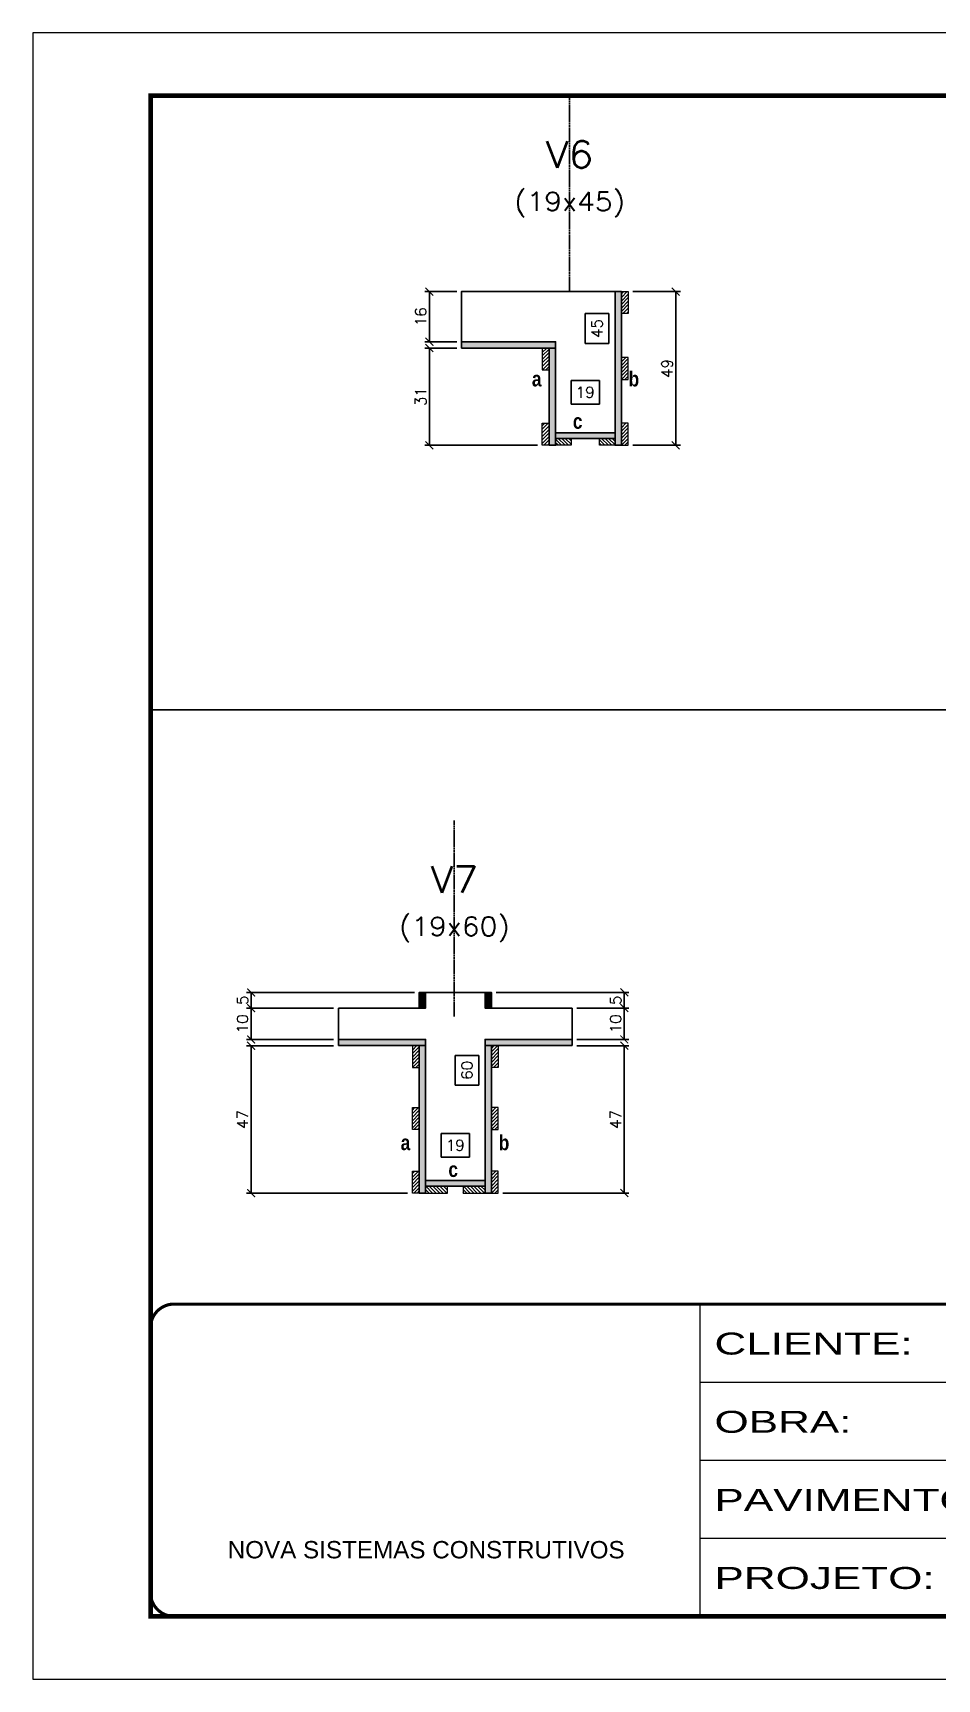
# Model space of a CAD drawing. Extents: x -10448 to -1189, y -11772 to 17235.
# Drawn here: x -10448 to -9872, y 12349 to 13399 of the extents above; entities that cross this region are included whole.
import ezdxf
from ezdxf.enums import TextEntityAlignment as Align

# ---------------------------------------------------------------- set-up
doc = ezdxf.new("R2010")
doc.units = 0
for name, pattern in [('CONTINUO', [0]), ('DASHED', [0.75, 0.5, -0.25]), ('HIDDEN', [0.375, 0.25, -0.125])]:
    doc.linetypes.add(name, pattern=pattern)
for name, color, linetype, lineweight in [('CONCRETO', 251, 'Continuous', 25), ('Folhas', 255, 'Continuous', 9), ('Hachura', 251, 'Continuous', 9), ('Madeira', 126, 'Continuous', 18), ('SARRAFO DE PRESSAO', 251, 'DASHED', 9), ('Texto Seção', 7, 'Continuous', 15)]:
    doc.layers.add(name, color=color, linetype=linetype, lineweight=lineweight)
for name, color, linetype in [('COTA', 241, 'Continuous'), ('Cota Seção (2x)', 4, 'Continuous'), ('detalhes', 4, 'Continuous'), ('Painéis', 200, 'Continuous'), ('Texto de Titulo', 7, 'Continuous'), ('Texto Qtd Sarr', 242, 'Continuous')]:
    doc.layers.add(name, color=color, linetype=linetype)
doc.styles.add('ARIAL', font='arial.ttf')
doc.styles.add('Romans', font='romans.shx')
doc.styles.add('TECNICA', font='techb___.ttf', dxfattribs={"height": 10})
doc.styles.add('Tecnologia', font='')
doc.styles.get('Tecnologia').set_extended_font_data('Forgotten Futurist')
doc.dimstyles.new('Cota Seção (2x)', dxfattribs={"dimtxt": 7, "dimasz": 5, "dimexe": 3, "dimexo": 3, "dimgap": 2, "dimtad": 3, "dimdec": 1, "dimlfac": 0.5, "dimzin": 12, "dimdsep": 46, "dimtxsty": 'Romans', "dimblk": 'ARCHTICK', "dimcen": 0, "dimclrd": 4, "dimclre": 4, "dimclrt": 1, "dimadec": 1, "dimazin": 3, "dimtfac": 1, "dimtdec": 1, "dimtmove": 0, "dimatfit": 3, "dimldrblk": 'OBLIQUE', "dimfxl": 1, "dimtolj": 1, "dimtzin": 12, "dimarcsym": 0})
doc.dimstyles.new('Cota Seção interna', dxfattribs={"dimtxt": 7, "dimasz": 6, "dimexe": 0.18, "dimexo": 2, "dimgap": -4, "dimtad": 3, "dimdec": 1, "dimlfac": 0.5, "dimzin": 12, "dimdsep": 46, "dimtxsty": 'Romans', "dimblk": 'ARCHTICK', "dimcen": 0.09, "dimse1": 1, "dimse2": 1, "dimsd1": 1, "dimsd2": 1, "dimclrd": 180, "dimclre": 5, "dimclrt": 1, "dimadec": 0, "dimazin": 3, "dimtfac": 1, "dimtdec": 1, "dimtofl": 0, "dimtmove": 0, "dimatfit": 3, "dimldrblk": 'ARCHTICK', "dimfxl": 1, "dimtolj": 1, "dimtzin": 0, "dimarcsym": 0})
pattern_1 = [(45, (-1815.718, 36187.6738), (-1.12253202, 1.12253202), [])]
pattern_2 = [(45, (-1898.6246, 35713.1516), (-1.12253202, 1.12253202), [])]
pattern_3 = [(45, (-1898.6246, 35710.703), (-1.12253202, 1.12253202), [])]
pattern_4 = [(45, (-1898.6246, 35751.1749), (-1.12253202, 1.12253202), [])]

# ---------------------------------------------------------------- blocks, each defined once
blk = doc.blocks.new('9999999999')
at = {"color": 30, "linetype": 'CONTINUO'}
for p, q in [((98564.6, 34230.2), (98564.6, 34429.4)), ((98564.6, 34379.6), (99584, 34379.6)), ((98564.6, 34329.8), (99488, 34329.8)), ((98564.6, 34280), (99488, 34280))]:
    blk.add_line(p, q, dxfattribs=at)
at = {"color": 30, "linetype": 'CONTINUO', "const_width": 2}
blk.add_lwpolyline([(99584, 34230.2), (99584, 34414.4, 0.414214), (99569, 34429.4), (98229, 34429.4, 0.414214), (98214, 34414.4), (98214, 34245.2, 0.414214), (98229, 34230.2), (99584, 34230.2)], format="xyb", dxfattribs=at)
at = {"layer": 'Folhas'}
blk.add_lwpolyline([(98139, 34190.2), (99624, 34190.2), (99624, 35240.2), (98139, 35240.2)], close=True, dxfattribs=at)
at = {"layer": 'Folhas', "color": 30, "const_width": 3}
blk.add_lwpolyline([(98214, 34230.2), (99584, 34230.2), (99584, 35200.2), (98214, 35200.2)], close=True, dxfattribs=at)
at = {"color": 7, "linetype": 'Continuous', "ltscale": 5, "style": 'ARIAL'}
blk.add_text('NOVA SISTEMAS CONSTRUTIVOS', height=11.059, dxfattribs=at).set_placement((98263.2, 34267.2))
at = {"layer": 'Folhas', "color": 7, "style": 'Tecnologia', "width": 1.5}
for s, p in [('CLIENTE:', (98573.7, 34397.2)), ('OBRA:', (98573.7, 34347.3)), ('PAVIMENTO:', (98573.7, 34297.5)), ('PROJETO:', (98573.7, 34247.7))]:
    blk.add_text(s, height=14, dxfattribs=at).set_placement(p)
blk = doc.blocks.new('titulo1')
at = {"layer": 'Defpoints', "color": 252, "linetype": 'HIDDEN', "ltscale": 2}
blk.add_line((0, 0), (0, 125), dxfattribs=at)
at = {"layer": 'Defpoints', "style": 'Romans', "oblique": 15}
blk.add_attdef('FOLHA', text='', height=10, dxfattribs=at).set_placement((0, 15.6), align=Align.MIDDLE_CENTER)
at = {"layer": 'Texto Qtd Sarr', "color": 3, "style": 'Romans', "oblique": 15}
for tag, height, p in [('TITULO', 17, (0, 71.4)), ('SEÇÃO', 12, (0, 41.5))]:
    blk.add_attdef(tag, text='', height=height, dxfattribs=at).set_placement(p, align=Align.MIDDLE_CENTER)
blk = doc.blocks.new('_ArchTick')
at = {"color": 0, "linetype": 'ByBlock', "const_width": 0.15}
blk.add_lwpolyline([(-0.5, -0.5), (0.5, 0.5)], dxfattribs=at)
blk = doc.blocks.new('*D278')
at = {"layer": 'COTA', "color": 4, "lineweight": -2, "transparency": 16777216}
for p, q in [((-10178, 13233.5), (-10198.4, 13233.5)), ((-10195.4, 13233.5), (-10195.4, 13201.5)), ((-10178, 13201.5), (-10198.4, 13201.5))]:
    blk.add_line(p, q, dxfattribs=at)
at = {"layer": 'Defpoints', "color": 0, "transparency": 16777216}
for p in [(-10175, 13233.5), (-10195.4, 13201.5), (-10175, 13201.5)]:
    blk.add_point(p, dxfattribs=at)
at = {"layer": 'COTA', "color": 4, "lineweight": -2, "transparency": 16777216, "xscale": 5, "yscale": 5, "zscale": 5}
for p, rotation in [((-10195.4, 13233.5), 90), ((-10195.4, 13201.5), 270)]:
    blk.add_blockref('_ArchTick', p, dxfattribs=dict(at, rotation=rotation))
at = {"layer": 'COTA', "color": 1, "transparency": 16777216, "insert": (-10200.9, 13217.5), "char_height": 7, "attachment_point": 5, "rotation": 90, "style": 'Romans'}
blk.add_mtext('\\A1;16', dxfattribs=at)
blk = doc.blocks.new('_Oblique')
at = {"color": 0, "linetype": 'ByBlock', "lineweight": -2}
blk.add_line((-0.5, -0.5), (0.5, 0.5), dxfattribs=at)
blk = doc.blocks.new('*D269')
at = {"layer": 'COTA', "color": 4, "lineweight": -2, "transparency": 16777216}
for p, q in [((-10178, 13197.5), (-10198.4, 13197.5)), ((-10195.4, 13135.5), (-10195.4, 13197.5)), ((-10126.4, 13135.5), (-10198.4, 13135.5))]:
    blk.add_line(p, q, dxfattribs=at)
at = {"layer": 'Defpoints', "color": 0, "transparency": 16777216}
for p in [(-10195.4, 13197.5), (-10175, 13197.5), (-10123.4, 13135.5)]:
    blk.add_point(p, dxfattribs=at)
at = {"layer": 'COTA', "color": 4, "lineweight": -2, "transparency": 16777216, "xscale": 5, "yscale": 5, "zscale": 5}
for p, rotation in [((-10195.4, 13197.5), 90), ((-10195.4, 13135.5), 270)]:
    blk.add_blockref('_ArchTick', p, dxfattribs=dict(at, rotation=rotation))
at = {"layer": 'COTA', "color": 1, "transparency": 16777216, "insert": (-10200.9, 13166.5), "char_height": 7, "attachment_point": 5, "rotation": 90, "style": 'Romans'}
blk.add_mtext('\\A1;31', dxfattribs=at)
blk = doc.blocks.new('*D270')
at = {"layer": 'Cota Seção (2x)', "color": 180, "lineweight": -2, "transparency": 16777216}
for p, q in [((-10081, 13219.6), (-10096, 13219.6)), ((-10096, 13219.6), (-10096, 13200.3)), ((-10081, 13200.3), (-10081, 13219.6)), ((-10096, 13200.3), (-10081, 13200.3))]:
    blk.add_line(p, q, dxfattribs=at)
at = {"layer": 'Defpoints', "color": 0, "transparency": 16777216}
for p in [(-10115, 13233.5), (-10077, 13233.5), (-10115, 13143.5)]:
    blk.add_point(p, dxfattribs=at)
at = {"layer": 'Cota Seção (2x)', "color": 1, "transparency": 16777216, "insert": (-10088.5, 13210), "char_height": 7, "attachment_point": 5, "rotation": 90, "style": 'Romans'}
blk.add_mtext('\\A1;45', dxfattribs=at)
blk = doc.blocks.new('*D271')
at = {"layer": 'COTA', "color": 4, "lineweight": -2, "transparency": 16777216}
for p, q in [((-10065.6, 13233.5), (-10035.3, 13233.5)), ((-10038.3, 13233.5), (-10038.3, 13135.5)), ((-10065.6, 13135.5), (-10035.3, 13135.5))]:
    blk.add_line(p, q, dxfattribs=at)
at = {"layer": 'Defpoints', "color": 0, "transparency": 16777216}
for p in [(-10068.6, 13233.5), (-10068.6, 13135.5), (-10038.3, 13135.5)]:
    blk.add_point(p, dxfattribs=at)
at = {"layer": 'COTA', "color": 4, "lineweight": -2, "transparency": 16777216, "xscale": 5, "yscale": 5, "zscale": 5}
for p, rotation in [((-10038.3, 13233.5), 90), ((-10038.3, 13135.5), 270)]:
    blk.add_blockref('_ArchTick', p, dxfattribs=dict(at, rotation=rotation))
at = {"layer": 'COTA', "color": 1, "transparency": 16777216, "insert": (-10043.8, 13184.5), "char_height": 7, "attachment_point": 5, "rotation": 90, "style": 'Romans'}
blk.add_mtext('\\A1;49', dxfattribs=at)
blk = doc.blocks.new('*D281')
at = {"layer": 'Cota Seção (2x)', "color": 180, "lineweight": -2, "transparency": 16777216}
for p, q in [((-10087, 13176.8), (-10105, 13176.8)), ((-10105, 13176.8), (-10105, 13161.8)), ((-10087, 13161.8), (-10087, 13176.8)), ((-10105, 13161.8), (-10087, 13161.8))]:
    blk.add_line(p, q, dxfattribs=at)
at = {"layer": 'Defpoints', "color": 0, "transparency": 16777216}
for p in [(-10115, 13157.8), (-10115, 13143.5), (-10077, 13143.5)]:
    blk.add_point(p, dxfattribs=at)
at = {"layer": 'Cota Seção (2x)', "color": 1, "transparency": 16777216, "insert": (-10096, 13169.3), "char_height": 7, "attachment_point": 5, "style": 'Romans'}
blk.add_mtext('\\A1;19', dxfattribs=at)
blk = doc.blocks.new('*D299')
at = {"layer": 'COTA', "color": 4, "lineweight": -2, "transparency": 16777216}
for p, q in [((-10101.3, 12752.5), (-10068.1, 12752.5)), ((-10071.1, 12658.5), (-10071.1, 12752.5)), ((-10148.5, 12658.5), (-10068.1, 12658.5))]:
    blk.add_line(p, q, dxfattribs=at)
at = {"layer": 'Defpoints', "color": 0, "transparency": 16777216}
for p in [(-10104.3, 12752.5), (-10071.1, 12752.5), (-10151.5, 12658.5)]:
    blk.add_point(p, dxfattribs=at)
at = {"layer": 'COTA', "color": 4, "lineweight": -2, "transparency": 16777216, "xscale": 5, "yscale": 5, "zscale": 5}
for p, rotation in [((-10071.1, 12752.5), 90), ((-10071.1, 12658.5), 270)]:
    blk.add_blockref('_ArchTick', p, dxfattribs=dict(at, rotation=rotation))
at = {"layer": 'COTA', "color": 1, "transparency": 16777216, "insert": (-10076.6, 12705.5), "char_height": 7, "attachment_point": 5, "rotation": 90, "style": 'Romans'}
blk.add_mtext('\\A1;47', dxfattribs=at)
blk = doc.blocks.new('*D300')
at = {"layer": 'COTA', "color": 4, "lineweight": -2, "transparency": 16777216}
for p, q in [((-10101.3, 12776.5), (-10068.1, 12776.5)), ((-10071.1, 12776.5), (-10071.1, 12756.5)), ((-10101.3, 12756.5), (-10068.1, 12756.5))]:
    blk.add_line(p, q, dxfattribs=at)
at = {"layer": 'Defpoints', "color": 0, "transparency": 16777216}
for p in [(-10104.3, 12776.5), (-10104.3, 12756.5), (-10071.1, 12756.5)]:
    blk.add_point(p, dxfattribs=at)
at = {"layer": 'COTA', "color": 4, "lineweight": -2, "transparency": 16777216, "xscale": 5, "yscale": 5, "zscale": 5}
for p, rotation in [((-10071.1, 12776.5), 90), ((-10071.1, 12756.5), 270)]:
    blk.add_blockref('_ArchTick', p, dxfattribs=dict(at, rotation=rotation))
at = {"layer": 'COTA', "color": 1, "transparency": 16777216, "insert": (-10076.6, 12766.5), "char_height": 7, "attachment_point": 5, "rotation": 90, "style": 'Romans'}
blk.add_mtext('\\A1;10', dxfattribs=at)
blk = doc.blocks.new('*D301')
at = {"layer": 'COTA', "color": 4, "lineweight": -2, "transparency": 16777216}
for p, q in [((-10256.5, 12752.5), (-10312.1, 12752.5)), ((-10309.1, 12658.5), (-10309.1, 12752.5)), ((-10209.3, 12658.5), (-10312.1, 12658.5))]:
    blk.add_line(p, q, dxfattribs=at)
at = {"layer": 'Defpoints', "color": 0, "transparency": 16777216}
for p in [(-10309.1, 12752.5), (-10253.5, 12752.5), (-10206.3, 12658.5)]:
    blk.add_point(p, dxfattribs=at)
at = {"layer": 'COTA', "color": 4, "lineweight": -2, "transparency": 16777216, "xscale": 5, "yscale": 5, "zscale": 5}
for p, rotation in [((-10309.1, 12752.5), 90), ((-10309.1, 12658.5), 270)]:
    blk.add_blockref('_ArchTick', p, dxfattribs=dict(at, rotation=rotation))
at = {"layer": 'COTA', "color": 1, "transparency": 16777216, "insert": (-10314.6, 12705.5), "char_height": 7, "attachment_point": 5, "rotation": 90, "style": 'Romans'}
blk.add_mtext('\\A1;47', dxfattribs=at)
blk = doc.blocks.new('*D302')
at = {"layer": 'Cota Seção (2x)', "color": 180, "lineweight": -2, "transparency": 16777216}
for p, q in [((-10163.9, 12746.3), (-10178.9, 12746.3)), ((-10178.9, 12746.3), (-10178.9, 12727.3)), ((-10163.9, 12727.3), (-10163.9, 12746.3)), ((-10178.9, 12727.3), (-10163.9, 12727.3))]:
    blk.add_line(p, q, dxfattribs=at)
at = {"layer": 'Defpoints', "color": 0, "transparency": 16777216}
for p in [(-10159.9, 12786.5), (-10159.9, 12786.5), (-10159.9, 12666.5)]:
    blk.add_point(p, dxfattribs=at)
at = {"layer": 'Cota Seção (2x)', "color": 1, "transparency": 16777216, "insert": (-10171.4, 12736.8), "char_height": 7, "attachment_point": 5, "rotation": 90, "style": 'Romans'}
blk.add_mtext('\\A1;60', dxfattribs=at)
blk = doc.blocks.new('*D310')
at = {"layer": 'COTA', "color": 4, "lineweight": -2, "transparency": 16777216}
for p, q in [((-10256.5, 12776.5), (-10312.1, 12776.5)), ((-10309.1, 12776.5), (-10309.1, 12756.5)), ((-10256.5, 12756.5), (-10312.1, 12756.5))]:
    blk.add_line(p, q, dxfattribs=at)
at = {"layer": 'Defpoints', "color": 0, "transparency": 16777216}
for p in [(-10253.5, 12776.5), (-10309.1, 12756.5), (-10253.5, 12756.5)]:
    blk.add_point(p, dxfattribs=at)
at = {"layer": 'COTA', "color": 4, "lineweight": -2, "transparency": 16777216, "xscale": 5, "yscale": 5, "zscale": 5}
for p, rotation in [((-10309.1, 12776.5), 90), ((-10309.1, 12756.5), 270)]:
    blk.add_blockref('_ArchTick', p, dxfattribs=dict(at, rotation=rotation))
at = {"layer": 'COTA', "color": 1, "transparency": 16777216, "insert": (-10314.6, 12766.5), "char_height": 7, "attachment_point": 5, "rotation": 90, "style": 'Romans'}
blk.add_mtext('\\A1;10', dxfattribs=at)
blk = doc.blocks.new('*D311')
at = {"layer": 'COTA', "color": 4, "lineweight": -2, "transparency": 16777216}
for p, q in [((-10152.9, 12786.5), (-10068.1, 12786.5)), ((-10071.1, 12776.5), (-10071.1, 12786.5)), ((-10101.3, 12776.5), (-10068.1, 12776.5))]:
    blk.add_line(p, q, dxfattribs=at)
at = {"layer": 'Defpoints', "color": 0, "transparency": 16777216}
for p in [(-10155.9, 12786.5), (-10071.1, 12786.5), (-10104.3, 12776.5)]:
    blk.add_point(p, dxfattribs=at)
at = {"layer": 'COTA', "color": 4, "lineweight": -2, "transparency": 16777216, "xscale": 5, "yscale": 5, "zscale": 5}
for p, rotation in [((-10071.1, 12786.5), 90), ((-10071.1, 12776.5), 270)]:
    blk.add_blockref('_ArchTick', p, dxfattribs=dict(at, rotation=rotation))
at = {"layer": 'COTA', "color": 1, "transparency": 16777216, "insert": (-10076.6, 12781.5), "char_height": 7, "attachment_point": 5, "rotation": 90, "style": 'Romans'}
blk.add_mtext('\\A1;5', dxfattribs=at)
blk = doc.blocks.new('*D312')
at = {"layer": 'COTA', "color": 4, "lineweight": -2, "transparency": 16777216}
for p, q in [((-10204.9, 12786.5), (-10312.1, 12786.5)), ((-10309.1, 12776.5), (-10309.1, 12786.5)), ((-10256.5, 12776.5), (-10312.1, 12776.5))]:
    blk.add_line(p, q, dxfattribs=at)
at = {"layer": 'Defpoints', "color": 0, "transparency": 16777216}
for p in [(-10309.1, 12786.5), (-10201.9, 12786.5), (-10253.5, 12776.5)]:
    blk.add_point(p, dxfattribs=at)
at = {"layer": 'COTA', "color": 4, "lineweight": -2, "transparency": 16777216, "xscale": 5, "yscale": 5, "zscale": 5}
for p, rotation in [((-10309.1, 12786.5), 90), ((-10309.1, 12776.5), 270)]:
    blk.add_blockref('_ArchTick', p, dxfattribs=dict(at, rotation=rotation))
at = {"layer": 'COTA', "color": 1, "transparency": 16777216, "insert": (-10314.6, 12781.5), "char_height": 7, "attachment_point": 5, "rotation": 90, "style": 'Romans'}
blk.add_mtext('\\A1;5', dxfattribs=at)
blk = doc.blocks.new('*D801')
at = {"layer": 'Cota Seção (2x)', "color": 180, "lineweight": -2, "transparency": 16777216}
for p, q in [((-10169.9, 12696.5), (-10187.9, 12696.5)), ((-10187.9, 12696.5), (-10187.9, 12681.5)), ((-10169.9, 12681.5), (-10169.9, 12696.5)), ((-10187.9, 12681.5), (-10169.9, 12681.5))]:
    blk.add_line(p, q, dxfattribs=at)
at = {"layer": 'Defpoints', "color": 0, "transparency": 16777216}
for p in [(-10197.9, 12677.5), (-10197.9, 12666.5), (-10159.9, 12666.5)]:
    blk.add_point(p, dxfattribs=at)
at = {"layer": 'Cota Seção (2x)', "color": 1, "transparency": 16777216, "insert": (-10178.9, 12689), "char_height": 7, "attachment_point": 5, "style": 'Romans'}
blk.add_mtext('\\A1;19', dxfattribs=at)

msp = doc.modelspace()

# ---------------------------------------------------------------- hatches: boundary and pattern name
at = {"layer": 'Hachura'}
h = msp.add_hatch(color=256, dxfattribs=at)
h.dxf.hatch_style = 1
h.paths.add_polyline_path([(-10072.96, 13233.5), (-10076.96, 13233.5), (-10076.96, 13135.5), (-10072.96, 13135.5)])
h = msp.add_hatch(dxfattribs=at)
h.set_pattern_fill('ANSI31', color=256, scale=0.5, angle=360, style=0)
h.set_pattern_definition(pattern_1)
h.paths.add_polyline_path([(-10072.96, 13233.5), (-10068.56, 13233.5), (-10068.56, 13219.5), (-10072.96, 13219.5)])
h = msp.add_hatch(color=256, dxfattribs=at)
h.dxf.hatch_style = 1
h.paths.add_polyline_path([(-10174.96, 13197.5), (-10174.96, 13201.5), (-10114.96, 13201.5), (-10114.96, 13197.5)])
h = msp.add_hatch(dxfattribs=at)
h.set_pattern_fill('ANSI31', color=256, scale=0.5, angle=360, style=0)
h.set_pattern_definition([(45, (-1815.718, 36158.1224), (-1.12253202, 1.12253202), [])])
h.paths.add_polyline_path([(-10118.96, 13197.5), (-10123.36, 13197.5), (-10123.36, 13183.5), (-10118.96, 13183.5)])
h = msp.add_hatch(color=256, dxfattribs=at)
h.dxf.hatch_style = 1
h.paths.add_polyline_path([(-10118.96, 13197.5), (-10114.96, 13197.5), (-10114.96, 13135.5), (-10118.96, 13135.5)])
h = msp.add_hatch(dxfattribs=at)
h.set_pattern_fill('ANSI31', color=256, scale=0.5, angle=360, style=0)
h.set_pattern_definition([(45, (-1815.718, 36229.6738), (-1.12253202, 1.12253202), [])])
h.paths.add_polyline_path([(-10072.96, 13177.5), (-10068.56, 13177.5), (-10068.56, 13191.5), (-10072.96, 13191.5)])
h = msp.add_hatch(dxfattribs=at)
h.set_pattern_fill('ANSI31', color=256, scale=0.5, angle=360, style=0)
h.set_pattern_definition([(45, (-1815.718, 36187.6738), (-1.12253202, 1.12253202), [])])
h.paths.add_polyline_path([(-10118.96, 13135.5), (-10123.36, 13135.5), (-10123.36, 13149.5), (-10118.96, 13149.5)])
h = msp.add_hatch(dxfattribs=at)
h.set_pattern_fill('ANSI31', color=256, scale=0.5, angle=360, style=0)
h.set_pattern_definition(pattern_1)
h.paths.add_polyline_path([(-10072.96, 13135.5), (-10068.56, 13135.5), (-10068.56, 13149.5), (-10072.96, 13149.5)])
h = msp.add_hatch(color=256, dxfattribs=at)
h.dxf.hatch_style = 1
h.paths.add_polyline_path([(-10114.96, 13139.9), (-10114.96, 13143.5), (-10076.96, 13143.5), (-10076.96, 13139.9)])
h = msp.add_hatch(dxfattribs=at)
h.set_pattern_fill('ANSI31', color=256, scale=0.5, angle=270, style=0)
h.set_pattern_definition([(315, (12841.6585, 4905.8585), (1.12253202, 1.12253202), [])])
h.paths.add_polyline_path([(-10114.96, 13135.5), (-10114.96, 13139.9), (-10104.96, 13139.9), (-10104.96, 13135.5)])
h = msp.add_hatch(dxfattribs=at)
h.set_pattern_fill('ANSI31', color=256, scale=0.5, angle=270, style=0)
h.set_pattern_definition([(315, (12817.6585, 4905.8585), (1.12253202, 1.12253202), [])])
h.paths.add_polyline_path([(-10086.96, 13135.5), (-10086.96, 13139.9), (-10076.96, 13139.9), (-10076.96, 13135.5)])
h = msp.add_hatch(color=256, dxfattribs=at)
h.dxf.hatch_style = 1
h.paths.add_polyline_path([(-10197.87, 12786.53), (-10201.87, 12786.53), (-10201.87, 12776.53), (-10197.87, 12776.53)])
h = msp.add_hatch(color=256, dxfattribs=at)
h.dxf.hatch_style = 1
h.paths.add_polyline_path([(-10159.87, 12786.53), (-10155.87, 12786.53), (-10155.87, 12776.53), (-10159.87, 12776.53)])
h = msp.add_hatch(color=256, dxfattribs=at)
h.dxf.hatch_style = 1
h.paths.add_polyline_path([(-10253.47, 12752.53), (-10253.47, 12756.53), (-10197.87, 12756.53), (-10197.87, 12752.53)])
h = msp.add_hatch(dxfattribs=at)
h.set_pattern_fill('ANSI31', color=256, scale=0.5, angle=360, style=0)
h.set_pattern_definition(pattern_2)
h.paths.add_polyline_path([(-10201.87, 12752.53), (-10206.27, 12752.53), (-10206.27, 12738.53), (-10201.87, 12738.53)])
h = msp.add_hatch(color=256, dxfattribs=at)
h.dxf.hatch_style = 1
h.paths.add_polyline_path([(-10201.87, 12752.53), (-10197.87, 12752.53), (-10197.87, 12658.53), (-10201.87, 12658.53)])
h = msp.add_hatch(color=256, dxfattribs=at)
h.dxf.hatch_style = 1
h.paths.add_polyline_path([(-10104.27, 12752.53), (-10104.27, 12756.53), (-10159.87, 12756.53), (-10159.87, 12752.53)])
h = msp.add_hatch(color=256, dxfattribs=at)
h.dxf.hatch_style = 1
h.paths.add_polyline_path([(-10155.87, 12752.53), (-10159.87, 12752.53), (-10159.87, 12658.53), (-10155.87, 12658.53)])
h = msp.add_hatch(dxfattribs=at)
h.set_pattern_fill('ANSI31', color=256, scale=0.5, angle=360, style=0)
h.set_pattern_definition(pattern_2)
h.paths.add_polyline_path([(-10155.87, 12752.53), (-10151.47, 12752.53), (-10151.47, 12738.53), (-10155.87, 12738.53)])
h = msp.add_hatch(dxfattribs=at)
h.set_pattern_fill('ANSI31', color=256, scale=0.5, angle=360, style=0)
h.set_pattern_definition(pattern_4)
h.paths.add_polyline_path([(-10201.87, 12699), (-10206.27, 12699), (-10206.27, 12713), (-10201.87, 12713)])
h = msp.add_hatch(dxfattribs=at)
h.set_pattern_fill('ANSI31', color=256, scale=0.5, angle=360, style=0)
h.set_pattern_definition(pattern_4)
h.paths.add_polyline_path([(-10155.87, 12699), (-10151.47, 12699), (-10151.47, 12713), (-10155.87, 12713)])
h = msp.add_hatch(dxfattribs=at)
h.set_pattern_fill('ANSI31', color=256, scale=0.5, angle=360, style=0)
h.set_pattern_definition(pattern_3)
h.paths.add_polyline_path([(-10201.87, 12658.53), (-10206.27, 12658.53), (-10206.27, 12672.53), (-10201.87, 12672.53)])
h = msp.add_hatch(color=256, dxfattribs=at)
h.dxf.hatch_style = 1
h.paths.add_polyline_path([(-10159.87, 12662.93), (-10159.87, 12666.53), (-10197.87, 12666.53), (-10197.87, 12662.93)])
h = msp.add_hatch(dxfattribs=at)
h.set_pattern_fill('ANSI31', color=256, scale=0.5, angle=360, style=0)
h.set_pattern_definition(pattern_3)
h.paths.add_polyline_path([(-10155.87, 12658.53), (-10151.47, 12658.53), (-10151.47, 12672.53), (-10155.87, 12672.53)])
h = msp.add_hatch(dxfattribs=at)
h.set_pattern_fill('ANSI31', color=256, scale=0.5, angle=270, style=0)
h.set_pattern_definition([(315, (12734.7518, 4428.8877), (1.12253202, 1.12253202), [])])
h.paths.add_polyline_path([(-10183.87, 12658.53), (-10183.87, 12662.93), (-10197.87, 12662.93), (-10197.87, 12658.53)])
h = msp.add_hatch(dxfattribs=at)
h.set_pattern_fill('ANSI31', color=256, scale=0.5, angle=270, style=0)
h.set_pattern_definition([(315, (12758.7518, 4428.8877), (1.12253202, 1.12253202), [])])
h.paths.add_polyline_path([(-10159.87, 12658.53), (-10159.87, 12662.93), (-10173.87, 12662.93), (-10173.87, 12658.53)])

# ---------------------------------------------------------------- linework, layer by layer
at = {"layer": 'CONCRETO'}
for p, q in [((-10114.96, 13135.5), (-10114.96, 13135.5)), ((-10159.87, 12786.53), (-10197.87, 12786.53)), ((-10197.87, 12776.53), (-10253.47, 12776.53)), ((-10253.47, 12776.53), (-10253.47, 12756.53)), ((-10104.27, 12776.53), (-10159.87, 12776.53)), ((-10104.27, 12756.53), (-10104.27, 12776.53)), ((-10253.47, 12756.53), (-10197.87, 12756.53)), ((-10197.87, 12756.53), (-10197.87, 12666.53)), ((-10104.27, 12756.53), (-10159.87, 12756.53)), ((-10159.87, 12756.53), (-10159.87, 12666.53)), ((-10197.87, 12666.53), (-10159.87, 12666.53)), ((-10215.87, 12658.53), (-10215.87, 12658.53)), ((-10197.87, 12658.53), (-10197.87, 12658.53)), ((-10141.87, 12658.53), (-10141.87, 12658.53)), ((-10141.87, 12658.53), (-10141.87, 12658.53))]:
    msp.add_line(p, q, dxfattribs=at)
msp.add_lwpolyline([(-10076.96, 13213.5), (-10076.96, 13233.5), (-10174.96, 13233.5), (-10174.96, 13201.5), (-10114.96, 13201.5), (-10114.96, 13143.5), (-10076.96, 13143.5), (-10076.96, 13213.5)], close=True, dxfattribs=at)
at = {"layer": 'COTA', "linetype": 'ByBlock'}
msp.add_line((-9003.28, 12966.77), (-10373.28, 12966.77), dxfattribs=at)
at = {"layer": 'Madeira'}
for points in [[(-10072.96, 13233.5), (-10068.56, 13233.5), (-10068.56, 13219.5), (-10072.96, 13219.5)], [(-10118.96, 13197.5), (-10123.36, 13197.5), (-10123.36, 13183.5), (-10118.96, 13183.5)], [(-10072.96, 13177.5), (-10068.56, 13177.5), (-10068.56, 13191.5), (-10072.96, 13191.5)], [(-10118.96, 13135.5), (-10123.36, 13135.5), (-10123.36, 13149.5), (-10118.96, 13149.5)], [(-10072.96, 13135.5), (-10068.56, 13135.5), (-10068.56, 13149.5), (-10072.96, 13149.5)], [(-10114.96, 13135.5), (-10114.96, 13139.9), (-10104.96, 13139.9), (-10104.96, 13135.5)], [(-10086.96, 13135.5), (-10086.96, 13139.9), (-10076.96, 13139.9), (-10076.96, 13135.5)], [(-10201.87, 12752.53), (-10206.27, 12752.53), (-10206.27, 12738.53), (-10201.87, 12738.53)], [(-10155.87, 12752.53), (-10151.47, 12752.53), (-10151.47, 12738.53), (-10155.87, 12738.53)], [(-10201.87, 12699), (-10206.27, 12699), (-10206.27, 12713), (-10201.87, 12713)], [(-10155.87, 12699), (-10151.47, 12699), (-10151.47, 12713), (-10155.87, 12713)], [(-10201.87, 12658.53), (-10206.27, 12658.53), (-10206.27, 12672.53), (-10201.87, 12672.53)], [(-10155.87, 12658.53), (-10151.47, 12658.53), (-10151.47, 12672.53), (-10155.87, 12672.53)], [(-10183.87, 12658.53), (-10183.87, 12662.93), (-10197.87, 12662.93), (-10197.87, 12658.53)], [(-10159.87, 12658.53), (-10159.87, 12662.93), (-10173.87, 12662.93), (-10173.87, 12658.53)]]:
    msp.add_lwpolyline(points, close=True, dxfattribs=at)
at = {"layer": 'Painéis'}
for points in [[(-10072.96, 13233.5), (-10076.96, 13233.5), (-10076.96, 13135.5), (-10072.96, 13135.5)], [(-10174.96, 13197.5), (-10174.96, 13201.5), (-10114.96, 13201.5), (-10114.96, 13197.5)], [(-10118.96, 13197.5), (-10114.96, 13197.5), (-10114.96, 13135.5), (-10118.96, 13135.5)], [(-10114.96, 13139.9), (-10114.96, 13143.5), (-10076.96, 13143.5), (-10076.96, 13139.9)], [(-10197.87, 12786.53), (-10201.87, 12786.53), (-10201.87, 12776.53), (-10197.87, 12776.53)], [(-10159.87, 12786.53), (-10155.87, 12786.53), (-10155.87, 12776.53), (-10159.87, 12776.53)], [(-10253.47, 12752.53), (-10253.47, 12756.53), (-10197.87, 12756.53), (-10197.87, 12752.53)], [(-10201.87, 12752.53), (-10197.87, 12752.53), (-10197.87, 12658.53), (-10201.87, 12658.53)], [(-10104.27, 12752.53), (-10104.27, 12756.53), (-10159.87, 12756.53), (-10159.87, 12752.53)], [(-10155.87, 12752.53), (-10159.87, 12752.53), (-10159.87, 12658.53), (-10155.87, 12658.53)], [(-10159.87, 12662.93), (-10159.87, 12666.53), (-10197.87, 12666.53), (-10197.87, 12662.93)]]:
    msp.add_lwpolyline(points, close=True, dxfattribs=at)

# ---------------------------------------------------------------- block references
at = {"layer": 'SARRAFO DE PRESSAO', "color": 6, "linetype": 'ByBlock'}
msp.add_blockref('9999999999', (-108587.26, -21841.7), dxfattribs=at)
at = {"layer": 'Texto Seção'}
ref = msp.add_blockref('titulo1', (-10105.96, 13233.5), dxfattribs=at)
ref.add_attrib('TITULO', 'V6', dxfattribs={"layer": 'Texto de Titulo', "color": 7, "height": 17, "style": 'Romans', "width": 1.1}).set_placement((-10105.96, 13321), align=Align.MIDDLE_CENTER)
ref.add_attrib('SEÇÃO', '(19x45)', dxfattribs={"layer": 'Texto de Titulo', "color": 7, "height": 12, "style": 'Romans', "width": 1.1}).set_placement((-10105.96, 13291), align=Align.MIDDLE_CENTER)
ref = msp.add_blockref('titulo1', (-10179.49, 12771.06), dxfattribs=at)
ref.add_attrib('TITULO', 'V7', dxfattribs={"layer": 'Texto de Titulo', "color": 7, "height": 17, "style": 'Romans', "width": 1.1}).set_placement((-10179.49, 12858.56), align=Align.MIDDLE_CENTER)
ref.add_attrib('SEÇÃO', '(19x60)', dxfattribs={"layer": 'Texto de Titulo', "color": 7, "height": 12, "style": 'Romans', "width": 1.1}).set_placement((-10179.49, 12828.56), align=Align.MIDDLE_CENTER)

# ---------------------------------------------------------------- texts
at = {"layer": 'detalhes', "style": 'TECNICA'}
for s, p in [('a', (-10130.01, 13173.04)), ('b', (-10068.33, 13173.03)), ('c', (-10103.88, 13146)), ('b', (-10151.15, 12685.86)), ('a', (-10213.7, 12685.87)), ('c', (-10183.27, 12668.77))]:
    msp.add_text(s, height=9.6, dxfattribs=at).set_placement(p)

# ---------------------------------------------------------------- dimensions: what is measured, and where the dimension line sits
at = {"layer": 'COTA'}
for base, p1, p2, picture, middle in [((-10195.43, 13201.5), (-10174.96, 13233.5), (-10174.96, 13201.5), '*D278', (-10200.93, 13217.5)), ((-10038.33, 13135.5), (-10068.56, 13233.5), (-10068.56, 13135.5), '*D271', (-10043.83, 13184.5)), ((-10195.43, 13197.5), (-10123.36, 13135.5), (-10174.96, 13197.5), '*D269', (-10200.93, 13166.5)), ((-10309.14, 12786.53), (-10253.47, 12776.53), (-10201.87, 12786.53), '*D312', (-10314.64, 12781.53)), ((-10071.06, 12786.53), (-10104.27, 12776.53), (-10155.87, 12786.53), '*D311', (-10076.56, 12781.53)), ((-10309.14, 12756.53), (-10253.47, 12776.53), (-10253.47, 12756.53), '*D310', (-10314.64, 12766.53)), ((-10071.06, 12756.53), (-10104.27, 12776.53), (-10104.27, 12756.53), '*D300', (-10076.56, 12766.53)), ((-10309.14, 12752.53), (-10206.27, 12658.53), (-10253.47, 12752.53), '*D301', (-10314.64, 12705.53)), ((-10071.06, 12752.53), (-10151.47, 12658.53), (-10104.27, 12752.53), '*D299', (-10076.56, 12705.53))]:
    dim = msp.add_linear_dim(base=base, p1=p1, p2=p2, angle=90, dimstyle='Cota Seção (2x)', dxfattribs=at)
    dim.commit()
    dim.dimension.update_dxf_attribs({"geometry": picture, "text_midpoint": middle})
at = {"layer": 'Cota Seção (2x)'}
for base, p1, p2, picture, middle in [((-10076.96, 13233.5), (-10114.96, 13143.5), (-10114.96, 13233.5), '*D270', (-10076.96, 13209.97)), ((-10159.87, 12786.53), (-10159.87, 12666.53), (-10159.87, 12786.53), '*D302', (-10159.87, 12736.81))]:
    dim = msp.add_linear_dim(base=base, p1=p1, p2=p2, angle=90, dimstyle='Cota Seção interna', dxfattribs=at)
    dim.commit()
    dim.dimension.update_dxf_attribs({"geometry": picture, "text_midpoint": middle, "dimtype": 160})
dim = msp.add_linear_dim(base=(-10114.96, 13157.8), p1=(-10076.96, 13143.5), p2=(-10114.96, 13143.5), dimstyle='Cota Seção interna', dxfattribs=at)
dim.commit()
dim.dimension.update_dxf_attribs({"geometry": '*D281', "text_midpoint": (-10095.96, 13157.8), "dimtype": 160})
dim = msp.add_linear_dim(base=(-10197.87, 12677.48), p1=(-10159.87, 12666.53), p2=(-10197.87, 12666.53), dimstyle='Cota Seção interna', dxfattribs=at)
dim.commit()
dim.dimension.update_dxf_attribs({"geometry": '*D801', "text_midpoint": (-10178.87, 12688.98)})

doc.saveas('drawing.dxf')
